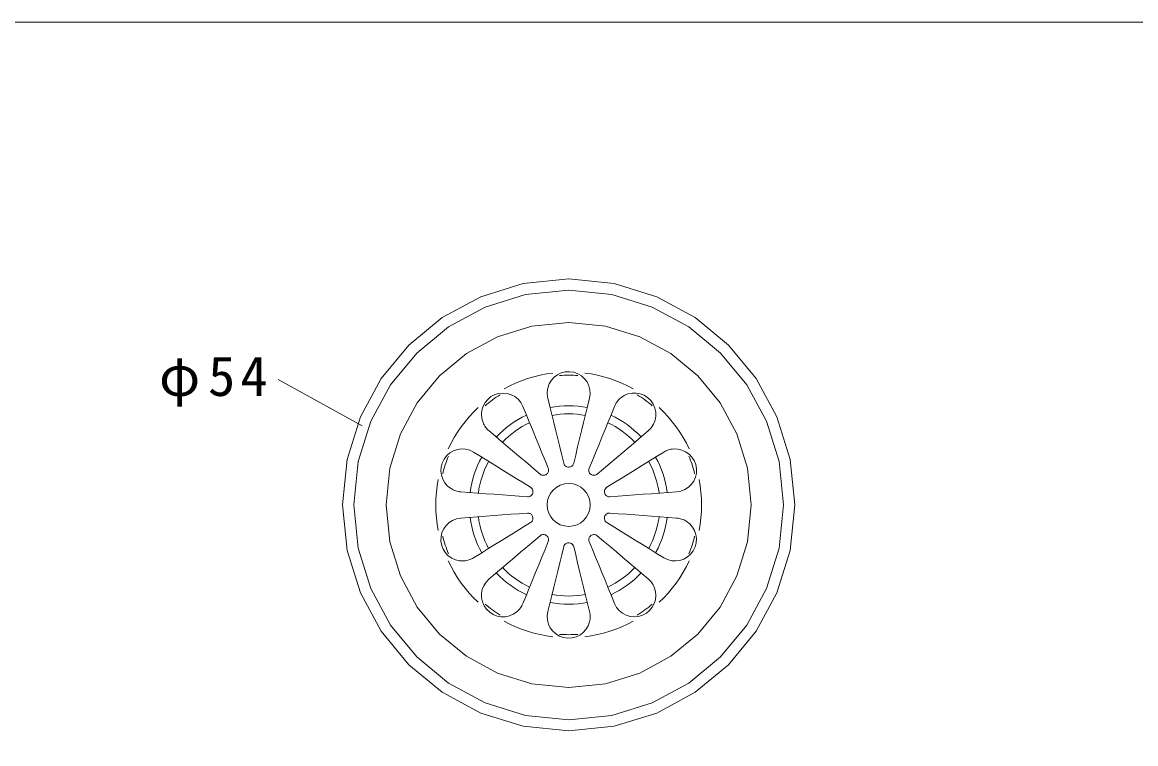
# Model space of a CAD drawing. Units: millimetres, scale not verified. Extents: x -278 to 270, y -189 to 198.
# Drawn here: x -114.6 to 49.1, y 92.1 to 198.2 of the extents above; entities that cross this region are included whole.
import ezdxf

# ---------------------------------------------------------------- set-up
doc = ezdxf.new("R2010")
doc.units = ezdxf.units.MM
doc.header["$LTSCALE"] = 2
for name, color, linetype, lineweight in [('0-0_0', 7, 'Continuous', 5), ('0-1_レイヤー_1', 4, 'Continuous', 5), ('F-0', 7, 'Continuous', 5)]:
    doc.layers.add(name, color=color, linetype=linetype, lineweight=lineweight)
doc.styles.add('ＭＳ ゴシック', font='')
doc.styles.get('ＭＳ ゴシック').set_extended_font_data('MS Gothic')

msp = doc.modelspace()

# ---------------------------------------------------------------- linework, layer by layer
at = {"layer": '0-0_0'}
for points in [[(-1.03, 127.248), (-1.705, 133.946), (-3.642, 140.184), (-6.704, 145.828), (-10.762, 150.746), (-15.68, 154.804), (-21.324, 157.868), (-27.562, 159.804), (-34.259, 160.479), (-40.957, 159.804), (-47.195, 157.868), (-52.841, 154.804), (-57.759, 150.746), (-61.817, 145.828), (-64.881, 140.184), (-66.818, 133.946), (-67.493, 127.248), (-66.818, 120.551), (-64.881, 114.313), (-61.817, 108.668), (-57.759, 103.75), (-52.841, 99.692), (-47.195, 96.628), (-40.957, 94.692), (-34.259, 94.017), (-27.562, 94.692), (-21.324, 96.628), (-15.68, 99.692), (-10.762, 103.75), (-6.704, 108.668), (-3.642, 114.313), (-1.705, 120.551)], [(-2.672, 127.248), (-3.314, 133.615), (-5.155, 139.545), (-8.067, 144.91), (-11.923, 149.585), (-16.598, 153.443), (-21.964, 156.355), (-27.893, 158.195), (-34.259, 158.837), (-40.626, 158.195), (-46.556, 156.355), (-51.922, 153.443), (-56.597, 149.585), (-60.454, 144.91), (-63.367, 139.545), (-65.208, 133.615), (-65.849, 127.248), (-65.208, 120.883), (-63.367, 114.953), (-60.454, 109.587), (-56.597, 104.912), (-51.922, 101.055), (-46.556, 98.142), (-40.626, 96.301), (-34.259, 95.66), (-27.893, 96.301), (-21.964, 98.142), (-16.598, 101.055), (-11.923, 104.912), (-8.067, 109.587), (-5.155, 114.953), (-3.314, 120.883)], [(-7.411, 127.248), (-7.956, 132.66), (-9.52, 137.7), (-11.996, 142.261), (-15.274, 146.234), (-19.248, 149.513), (-23.809, 151.989), (-28.848, 153.553), (-34.259, 154.099), (-39.671, 153.553), (-44.712, 151.989), (-49.273, 149.513), (-53.246, 146.234), (-56.525, 142.261), (-59.001, 137.7), (-60.565, 132.66), (-61.11, 127.248), (-60.565, 121.837), (-59.001, 116.797), (-56.525, 112.236), (-53.246, 108.263), (-49.273, 104.984), (-44.712, 102.508), (-39.671, 100.944), (-34.259, 100.398), (-28.848, 100.944), (-23.809, 102.508), (-19.248, 104.984), (-15.274, 108.263), (-11.996, 112.236), (-9.52, 116.797), (-7.956, 121.837)], [(-31.101, 127.248), (-31.165, 127.885), (-31.349, 128.478), (-31.641, 129.015), (-32.026, 129.483), (-32.494, 129.869), (-33.03, 130.16), (-33.623, 130.344), (-34.259, 130.408), (-34.896, 130.344), (-35.49, 130.16), (-36.026, 129.869), (-36.494, 129.483), (-36.879, 129.015), (-37.17, 128.478), (-37.354, 127.885), (-37.419, 127.248), (-37.354, 126.612), (-37.17, 126.019), (-36.879, 125.482), (-36.494, 125.015), (-36.026, 124.629), (-35.49, 124.338), (-34.896, 124.154), (-34.259, 124.089), (-33.623, 124.154), (-33.03, 124.338), (-32.494, 124.629), (-32.026, 125.015), (-31.641, 125.482), (-31.349, 126.019), (-31.165, 126.612)]]:
    msp.add_lwpolyline(points, close=True, dxfattribs=at)
for points in [[(-36.609, 146.641), (-37.547, 146.505), (-38.475, 146.323), (-39.392, 146.097), (-40.297, 145.827), (-41.187, 145.514), (-42.063, 145.157), (-42.921, 144.759), (-43.76, 144.319)], [(-31.192, 142.937), (-31.104, 143.571), (-31.142, 144.191), (-31.297, 144.781), (-31.56, 145.327), (-31.923, 145.813), (-32.375, 146.223), (-32.908, 146.542), (-33.511, 146.756), (-34.145, 146.845), (-34.764, 146.806), (-35.355, 146.651), (-35.901, 146.387), (-36.386, 146.024), (-36.796, 145.572), (-37.116, 145.039), (-37.329, 144.436), (-37.368, 144.251), (-37.397, 144.064), (-37.414, 143.876), (-37.419, 143.687), (-37.414, 143.499), (-37.397, 143.31), (-37.368, 143.123), (-37.329, 142.937)], [(-32.895, 146.279), (-33.236, 146.3), (-33.577, 146.316), (-33.919, 146.325), (-34.26, 146.328), (-34.602, 146.325), (-34.944, 146.316), (-35.284, 146.3), (-35.626, 146.279)], [(-24.762, 144.319), (-25.601, 144.759), (-26.457, 145.158), (-27.332, 145.514), (-28.223, 145.827), (-29.127, 146.097), (-30.045, 146.323), (-30.972, 146.505), (-31.91, 146.641)], [(-41, 141.745), (-41.301, 142.31), (-41.696, 142.789), (-42.169, 143.175), (-42.703, 143.462), (-43.282, 143.641), (-43.889, 143.707), (-44.508, 143.653), (-45.122, 143.471), (-45.687, 143.17), (-46.165, 142.775), (-46.551, 142.301), (-46.837, 141.768), (-47.016, 141.189), (-47.082, 140.582), (-47.027, 139.964), (-46.845, 139.35), (-46.769, 139.177), (-46.682, 139.009), (-46.584, 138.847), (-46.478, 138.691), (-46.363, 138.542), (-46.238, 138.399), (-46.105, 138.264), (-45.964, 138.138)], [(-44.34, 143.447), (-44.63, 143.264), (-44.915, 143.076), (-45.198, 142.883), (-45.476, 142.684), (-45.75, 142.481), (-46.022, 142.272), (-46.288, 142.059), (-46.552, 141.841)], [(-34.998, 133.386), (-35.29, 134.58), (-35.581, 135.774), (-35.873, 136.968), (-36.164, 138.162), (-36.456, 139.355), (-36.747, 140.55), (-37.038, 141.744), (-37.329, 142.937)], [(-31.192, 142.937), (-31.483, 141.744), (-31.776, 140.55), (-32.067, 139.355), (-32.359, 138.162), (-32.65, 136.968), (-32.942, 135.774), (-33.233, 134.58), (-33.524, 133.386)], [(-22.555, 138.138), (-22.11, 138.599), (-21.778, 139.122), (-21.557, 139.691), (-21.45, 140.288), (-21.458, 140.894), (-21.583, 141.491), (-21.827, 142.063), (-22.189, 142.59), (-22.649, 143.034), (-23.173, 143.367), (-23.742, 143.588), (-24.338, 143.696), (-24.944, 143.688), (-25.542, 143.563), (-26.113, 143.32), (-26.64, 142.958), (-26.782, 142.831), (-26.914, 142.696), (-27.039, 142.554), (-27.154, 142.404), (-27.26, 142.248), (-27.357, 142.087), (-27.443, 141.918), (-27.519, 141.745)], [(-21.97, 141.841), (-22.233, 142.059), (-22.5, 142.272), (-22.771, 142.481), (-23.046, 142.684), (-23.324, 142.883), (-23.607, 143.076), (-23.891, 143.264), (-24.181, 143.447)], [(-47.56, 141.557), (-48.239, 140.895), (-48.883, 140.202), (-49.492, 139.48), (-50.065, 138.731), (-50.601, 137.953), (-51.099, 137.151), (-51.558, 136.325), (-51.978, 135.475)], [(-41, 141.745), (-40.535, 140.608), (-40.068, 139.47), (-39.602, 138.333), (-39.137, 137.196), (-38.67, 136.058), (-38.204, 134.921), (-37.739, 133.784), (-37.272, 132.647)], [(-31.523, 141.583), (-32.203, 141.696), (-32.887, 141.778), (-33.572, 141.826), (-34.26, 141.843), (-34.948, 141.826), (-35.634, 141.778), (-36.318, 141.696), (-36.999, 141.583)], [(-31.249, 132.647), (-30.782, 133.784), (-30.316, 134.921), (-29.851, 136.058), (-29.384, 137.196), (-28.917, 138.333), (-28.452, 139.47), (-27.986, 140.608), (-27.519, 141.745)], [(-16.542, 135.475), (-16.962, 136.325), (-17.422, 137.151), (-17.92, 137.953), (-18.457, 138.731), (-19.03, 139.48), (-19.638, 140.202), (-20.284, 140.895), (-20.961, 141.557)], [(-40.471, 140.455), (-41.088, 140.147), (-41.689, 139.81), (-42.273, 139.446), (-42.838, 139.055), (-43.385, 138.638), (-43.911, 138.195), (-44.417, 137.727), (-44.902, 137.236)], [(-40.015, 139.342), (-40.567, 139.064), (-41.104, 138.761), (-41.627, 138.434), (-42.133, 138.083), (-42.623, 137.71), (-43.095, 137.315), (-43.549, 136.897), (-43.984, 136.458)], [(-31.808, 140.416), (-32.418, 140.515), (-33.03, 140.586), (-33.645, 140.628), (-34.26, 140.642), (-34.876, 140.628), (-35.491, 140.586), (-36.104, 140.515), (-36.713, 140.416)], [(-24.538, 136.458), (-24.972, 136.897), (-25.427, 137.315), (-25.899, 137.71), (-26.388, 138.083), (-26.894, 138.434), (-27.417, 138.761), (-27.954, 139.064), (-28.505, 139.342)], [(-23.627, 137.244), (-24.11, 137.735), (-24.615, 138.201), (-25.141, 138.642), (-25.687, 139.058), (-26.251, 139.449), (-26.834, 139.812), (-27.433, 140.148), (-28.05, 140.455)], [(-38.465, 131.781), (-39.402, 132.575), (-40.34, 133.37), (-41.277, 134.165), (-42.215, 134.959), (-43.152, 135.754), (-44.089, 136.549), (-45.027, 137.343), (-45.964, 138.138)], [(-22.555, 138.138), (-23.493, 137.343), (-24.431, 136.549), (-25.369, 135.754), (-26.305, 134.959), (-27.242, 134.165), (-28.18, 133.37), (-29.118, 132.575), (-30.056, 131.781)], [(-48.234, 135.015), (-48.809, 135.295), (-49.41, 135.45), (-50.02, 135.485), (-50.62, 135.402), (-51.194, 135.208), (-51.724, 134.904), (-52.192, 134.496), (-52.582, 133.988), (-52.862, 133.413), (-53.017, 132.812), (-53.051, 132.203), (-52.969, 131.603), (-52.774, 131.029), (-52.471, 130.499), (-52.063, 130.03), (-51.556, 129.641), (-51.391, 129.546), (-51.222, 129.462), (-51.049, 129.388), (-50.871, 129.324), (-50.69, 129.272), (-50.506, 129.229), (-50.319, 129.198), (-50.131, 129.178)], [(-51.937, 134.428), (-52.063, 134.11), (-52.183, 133.79), (-52.297, 133.468), (-52.405, 133.144), (-52.508, 132.818), (-52.605, 132.49), (-52.697, 132.161), (-52.782, 131.83)], [(-47.049, 134.282), (-47.366, 133.669), (-47.654, 133.044), (-47.912, 132.407), (-48.14, 131.758), (-48.337, 131.1), (-48.503, 130.432), (-48.637, 129.757), (-48.739, 129.075)], [(-48.234, 135.015), (-47.188, 134.368), (-46.143, 133.723), (-45.097, 133.077), (-44.052, 132.43), (-43.007, 131.784), (-41.961, 131.138), (-40.915, 130.492), (-39.87, 129.846)], [(-20.287, 135.015), (-21.333, 134.368), (-22.378, 133.723), (-23.424, 133.077), (-24.469, 132.43), (-25.514, 131.784), (-26.56, 131.138), (-27.606, 130.492), (-28.652, 129.846)], [(-19.781, 129.075), (-19.884, 129.757), (-20.019, 130.432), (-20.184, 131.1), (-20.381, 131.758), (-20.609, 132.407), (-20.866, 133.044), (-21.156, 133.669), (-21.474, 134.282)], [(-18.39, 129.178), (-17.76, 129.29), (-17.183, 129.517), (-16.669, 129.848), (-16.231, 130.268), (-15.882, 130.763), (-15.632, 131.32), (-15.492, 131.924), (-15.477, 132.564), (-15.588, 133.194), (-15.816, 133.772), (-16.147, 134.285), (-16.566, 134.722), (-17.062, 135.072), (-17.618, 135.322), (-18.223, 135.462), (-18.862, 135.478), (-19.051, 135.458), (-19.237, 135.428), (-19.422, 135.385), (-19.602, 135.333), (-19.78, 135.269), (-19.954, 135.195), (-20.123, 135.11), (-20.287, 135.015)], [(-15.739, 131.83), (-15.824, 132.161), (-15.915, 132.49), (-16.013, 132.818), (-16.115, 133.144), (-16.224, 133.468), (-16.337, 133.79), (-16.458, 134.11), (-16.583, 134.428)], [(-46.026, 133.65), (-46.308, 133.101), (-46.565, 132.54), (-46.795, 131.968), (-46.999, 131.387), (-47.175, 130.798), (-47.325, 130.2), (-47.447, 129.596), (-47.541, 128.985)], [(-38.465, 131.781), (-38.338, 131.694), (-38.201, 131.636), (-38.057, 131.606), (-37.911, 131.604), (-37.768, 131.629), (-37.631, 131.683), (-37.506, 131.763), (-37.396, 131.869), (-37.333, 131.954), (-37.284, 132.045), (-37.248, 132.141), (-37.225, 132.241), (-37.216, 132.343), (-37.22, 132.445), (-37.239, 132.547), (-37.272, 132.647)], [(-34.998, 133.386), (-34.947, 133.241), (-34.869, 133.113), (-34.771, 133.005), (-34.653, 132.919), (-34.523, 132.855), (-34.381, 132.818), (-34.232, 132.809), (-34.081, 132.83), (-33.98, 132.862), (-33.887, 132.906), (-33.801, 132.963), (-33.724, 133.03), (-33.657, 133.107), (-33.6, 133.193), (-33.556, 133.286), (-33.524, 133.386)], [(-31.249, 132.647), (-31.293, 132.499), (-31.307, 132.351), (-31.29, 132.206), (-31.247, 132.067), (-31.177, 131.938), (-31.086, 131.825), (-30.971, 131.73), (-30.836, 131.658), (-30.736, 131.624), (-30.635, 131.606), (-30.531, 131.602), (-30.429, 131.61), (-30.329, 131.633), (-30.233, 131.67), (-30.141, 131.719), (-30.056, 131.781)], [(-20.979, 128.985), (-21.073, 129.596), (-21.195, 130.2), (-21.345, 130.798), (-21.522, 131.387), (-21.725, 131.968), (-21.956, 132.54), (-22.212, 133.101), (-22.494, 133.65)], [(-53.43, 131.007), (-53.59, 130.073), (-53.704, 129.134), (-53.772, 128.192), (-53.795, 127.249), (-53.772, 126.305), (-53.704, 125.363), (-53.59, 124.424), (-53.43, 123.49)], [(-15.091, 123.49), (-14.932, 124.424), (-14.817, 125.363), (-14.749, 126.305), (-14.725, 127.249), (-14.749, 128.192), (-14.817, 129.134), (-14.932, 130.073), (-15.091, 131.007)], [(-40.326, 128.445), (-40.172, 128.449), (-40.027, 128.482), (-39.894, 128.543), (-39.775, 128.626), (-39.674, 128.731), (-39.595, 128.855), (-39.54, 128.993), (-39.514, 129.144), (-39.513, 129.249), (-39.527, 129.352), (-39.554, 129.451), (-39.594, 129.545), (-39.647, 129.632), (-39.71, 129.713), (-39.785, 129.784), (-39.87, 129.846)], [(-28.652, 129.846), (-28.773, 129.752), (-28.87, 129.64), (-28.943, 129.512), (-28.99, 129.375), (-29.01, 129.231), (-29.001, 129.085), (-28.964, 128.941), (-28.897, 128.802), (-28.836, 128.717), (-28.764, 128.642), (-28.684, 128.578), (-28.597, 128.525), (-28.502, 128.485), (-28.404, 128.458), (-28.301, 128.444), (-28.196, 128.445)], [(-40.326, 128.445), (-41.552, 128.536), (-42.777, 128.628), (-44.003, 128.72), (-45.229, 128.811), (-46.454, 128.903), (-47.68, 128.994), (-48.906, 129.086), (-50.131, 129.178)], [(-28.196, 128.445), (-26.97, 128.536), (-25.744, 128.628), (-24.518, 128.72), (-23.293, 128.811), (-22.068, 128.903), (-20.842, 128.994), (-19.616, 129.086), (-18.39, 129.178)], [(-50.131, 125.319), (-48.906, 125.411), (-47.68, 125.503), (-46.454, 125.594), (-45.229, 125.686), (-44.003, 125.777), (-42.777, 125.869), (-41.552, 125.96), (-40.326, 126.052)], [(-39.87, 124.651), (-39.748, 124.745), (-39.65, 124.857), (-39.578, 124.984), (-39.531, 125.122), (-39.511, 125.266), (-39.52, 125.412), (-39.557, 125.556), (-39.625, 125.695), (-39.686, 125.78), (-39.757, 125.855), (-39.837, 125.919), (-39.925, 125.972), (-40.019, 126.012), (-40.118, 126.039), (-40.221, 126.052), (-40.326, 126.052)], [(-28.196, 126.052), (-28.35, 126.048), (-28.495, 126.015), (-28.628, 125.955), (-28.748, 125.871), (-28.848, 125.766), (-28.927, 125.643), (-28.981, 125.504), (-29.008, 125.352), (-29.008, 125.247), (-28.994, 125.145), (-28.968, 125.046), (-28.927, 124.952), (-28.875, 124.864), (-28.811, 124.784), (-28.736, 124.713), (-28.652, 124.651)], [(-18.39, 125.319), (-19.616, 125.411), (-20.842, 125.503), (-22.068, 125.594), (-23.293, 125.686), (-24.518, 125.777), (-25.744, 125.869), (-26.97, 125.96), (-28.196, 126.052)], [(-50.131, 125.319), (-50.761, 125.207), (-51.338, 124.979), (-51.851, 124.649), (-52.289, 124.229), (-52.639, 123.734), (-52.889, 123.177), (-53.028, 122.573), (-53.045, 121.933), (-52.933, 121.302), (-52.706, 120.725), (-52.375, 120.211), (-51.956, 119.774), (-51.461, 119.425), (-50.904, 119.174), (-50.299, 119.035), (-49.659, 119.018), (-49.47, 119.038), (-49.284, 119.069), (-49.1, 119.112), (-48.919, 119.164), (-48.741, 119.228), (-48.567, 119.302), (-48.398, 119.387), (-48.234, 119.482)], [(-48.739, 125.423), (-48.637, 124.74), (-48.503, 124.065), (-48.337, 123.397), (-48.14, 122.738), (-47.912, 122.09), (-47.654, 121.453), (-47.366, 120.827), (-47.049, 120.215)], [(-39.87, 124.651), (-40.915, 124.005), (-41.961, 123.359), (-43.007, 122.713), (-44.052, 122.067), (-45.097, 121.42), (-46.143, 120.774), (-47.188, 120.128), (-48.234, 119.482)], [(-47.541, 125.513), (-47.447, 124.902), (-47.325, 124.298), (-47.175, 123.7), (-46.999, 123.11), (-46.795, 122.528), (-46.565, 121.957), (-46.308, 121.396), (-46.026, 120.847)], [(-20.287, 119.482), (-21.333, 120.128), (-22.378, 120.774), (-23.424, 121.42), (-24.469, 122.067), (-25.514, 122.713), (-26.56, 123.359), (-27.606, 124.005), (-28.652, 124.651)], [(-22.494, 120.847), (-22.212, 121.396), (-21.956, 121.957), (-21.725, 122.528), (-21.522, 123.11), (-21.345, 123.7), (-21.195, 124.298), (-21.073, 124.902), (-20.979, 125.513)], [(-21.428, 120.297), (-21.119, 120.9), (-20.839, 121.517), (-20.587, 122.144), (-20.366, 122.783), (-20.174, 123.431), (-20.013, 124.088), (-19.882, 124.752), (-19.781, 125.423)], [(-20.287, 119.482), (-19.711, 119.201), (-19.11, 119.046), (-18.5, 119.012), (-17.901, 119.094), (-17.327, 119.289), (-16.796, 119.592), (-16.329, 120), (-15.939, 120.508), (-15.659, 121.084), (-15.503, 121.685), (-15.47, 122.294), (-15.552, 122.895), (-15.747, 123.469), (-16.05, 123.998), (-16.458, 124.466), (-16.965, 124.855), (-17.129, 124.95), (-17.299, 125.035), (-17.472, 125.109), (-17.651, 125.173), (-17.831, 125.226), (-18.015, 125.268), (-18.201, 125.299), (-18.39, 125.319)], [(-37.272, 121.85), (-37.229, 121.997), (-37.216, 122.145), (-37.232, 122.291), (-37.275, 122.43), (-37.344, 122.558), (-37.436, 122.671), (-37.551, 122.766), (-37.686, 122.839), (-37.785, 122.871), (-37.888, 122.89), (-37.99, 122.895), (-38.093, 122.886), (-38.192, 122.863), (-38.289, 122.827), (-38.38, 122.778), (-38.465, 122.716)], [(-30.056, 122.716), (-30.184, 122.803), (-30.32, 122.861), (-30.463, 122.891), (-30.609, 122.893), (-30.753, 122.867), (-30.889, 122.814), (-31.014, 122.734), (-31.126, 122.627), (-31.188, 122.543), (-31.238, 122.452), (-31.273, 122.356), (-31.296, 122.256), (-31.305, 122.154), (-31.3, 122.052), (-31.281, 121.949), (-31.249, 121.85)], [(-52.782, 122.667), (-52.697, 122.336), (-52.605, 122.006), (-52.508, 121.679), (-52.405, 121.353), (-52.297, 121.029), (-52.183, 120.707), (-52.063, 120.387), (-51.937, 120.069)], [(-45.964, 116.359), (-45.027, 117.154), (-44.089, 117.949), (-43.152, 118.743), (-42.215, 119.538), (-41.277, 120.332), (-40.34, 121.127), (-39.402, 121.922), (-38.465, 122.716)], [(-37.272, 121.85), (-37.739, 120.713), (-38.204, 119.576), (-38.67, 118.438), (-39.137, 117.301), (-39.602, 116.164), (-40.068, 115.026), (-40.535, 113.889), (-41, 112.752)], [(-33.524, 121.111), (-33.576, 121.255), (-33.653, 121.383), (-33.751, 121.492), (-33.867, 121.579), (-33.998, 121.642), (-34.14, 121.679), (-34.288, 121.688), (-34.44, 121.667), (-34.541, 121.635), (-34.633, 121.59), (-34.719, 121.534), (-34.796, 121.467), (-34.864, 121.39), (-34.921, 121.304), (-34.967, 121.211), (-34.998, 121.111)], [(-27.519, 112.752), (-27.986, 113.889), (-28.452, 115.026), (-28.917, 116.164), (-29.384, 117.301), (-29.851, 118.438), (-30.316, 119.576), (-30.782, 120.713), (-31.249, 121.85)], [(-30.056, 122.716), (-29.118, 121.922), (-28.18, 121.127), (-27.242, 120.332), (-26.305, 119.538), (-25.369, 118.743), (-24.431, 117.949), (-23.493, 117.154), (-22.555, 116.359)], [(-16.583, 120.069), (-16.458, 120.387), (-16.337, 120.707), (-16.224, 121.029), (-16.115, 121.353), (-16.013, 121.679), (-15.915, 122.006), (-15.824, 122.336), (-15.739, 122.667)], [(-34.998, 121.111), (-35.29, 119.917), (-35.581, 118.722), (-35.873, 117.529), (-36.164, 116.335), (-36.456, 115.14), (-36.747, 113.947), (-37.038, 112.752), (-37.329, 111.558)], [(-33.524, 121.111), (-33.233, 119.917), (-32.942, 118.722), (-32.65, 117.529), (-32.359, 116.335), (-32.067, 115.14), (-31.776, 113.947), (-31.483, 112.752), (-31.192, 111.558)], [(-51.978, 119.022), (-51.558, 118.173), (-51.099, 117.346), (-50.601, 116.543), (-50.065, 115.766), (-49.492, 115.016), (-48.883, 114.294), (-48.239, 113.602), (-47.56, 112.94)], [(-43.984, 118.038), (-43.549, 117.599), (-43.095, 117.182), (-42.623, 116.786), (-42.133, 116.413), (-41.627, 116.063), (-41.104, 115.735), (-40.567, 115.432), (-40.015, 115.154)], [(-28.505, 115.154), (-27.954, 115.432), (-27.417, 115.735), (-26.894, 116.063), (-26.388, 116.413), (-25.899, 116.786), (-25.427, 117.182), (-24.972, 117.599), (-24.538, 118.038)], [(-20.961, 112.94), (-20.284, 113.602), (-19.638, 114.294), (-19.03, 115.016), (-18.457, 115.766), (-17.92, 116.543), (-17.422, 117.346), (-16.962, 118.173), (-16.542, 119.022)], [(-45.964, 116.359), (-46.409, 115.899), (-46.742, 115.375), (-46.963, 114.806), (-47.071, 114.209), (-47.063, 113.603), (-46.938, 113.005), (-46.695, 112.434), (-46.333, 111.907), (-45.872, 111.463), (-45.348, 111.129), (-44.779, 110.908), (-44.183, 110.801), (-43.577, 110.809), (-42.979, 110.934), (-42.408, 111.177), (-41.881, 111.539), (-41.74, 111.666), (-41.607, 111.801), (-41.483, 111.943), (-41.367, 112.093), (-41.26, 112.249), (-41.164, 112.411), (-41.077, 112.579), (-41, 112.752)], [(-44.902, 117.261), (-44.417, 116.769), (-43.911, 116.302), (-43.385, 115.859), (-42.838, 115.442), (-42.273, 115.051), (-41.689, 114.686), (-41.088, 114.35), (-40.471, 114.042)], [(-28.05, 114.042), (-27.432, 114.35), (-26.831, 114.686), (-26.247, 115.051), (-25.681, 115.442), (-25.134, 115.859), (-24.608, 116.302), (-24.102, 116.769), (-23.619, 117.261)], [(-27.519, 112.752), (-27.219, 112.187), (-26.825, 111.708), (-26.351, 111.322), (-25.818, 111.036), (-25.239, 110.856), (-24.632, 110.79), (-24.013, 110.845), (-23.4, 111.027), (-22.835, 111.327), (-22.356, 111.722), (-21.971, 112.195), (-21.684, 112.729), (-21.504, 113.308), (-21.438, 113.915), (-21.493, 114.533), (-21.674, 115.146), (-21.751, 115.32), (-21.839, 115.488), (-21.936, 115.65), (-22.042, 115.806), (-22.158, 115.955), (-22.282, 116.097), (-22.414, 116.232), (-22.555, 116.359)], [(-36.713, 114.081), (-36.104, 113.982), (-35.491, 113.911), (-34.876, 113.869), (-34.26, 113.855), (-33.645, 113.869), (-33.03, 113.911), (-32.418, 113.982), (-31.808, 114.081)], [(-46.552, 112.656), (-46.288, 112.438), (-46.022, 112.225), (-45.75, 112.017), (-45.476, 111.813), (-45.198, 111.615), (-44.915, 111.421), (-44.63, 111.233), (-44.34, 111.05)], [(-37.329, 111.558), (-37.418, 110.925), (-37.38, 110.305), (-37.224, 109.715), (-36.96, 109.169), (-36.597, 108.684), (-36.146, 108.274), (-35.614, 107.955), (-35.011, 107.742), (-34.378, 107.653), (-33.757, 107.691), (-33.166, 107.846), (-32.62, 108.11), (-32.135, 108.473), (-31.724, 108.925), (-31.405, 109.457), (-31.192, 110.06), (-31.153, 110.246), (-31.124, 110.433), (-31.107, 110.621), (-31.101, 110.81), (-31.107, 110.998), (-31.124, 111.186), (-31.153, 111.373), (-31.192, 111.558)], [(-36.999, 112.914), (-36.318, 112.8), (-35.634, 112.719), (-34.948, 112.67), (-34.26, 112.654), (-33.572, 112.67), (-32.887, 112.719), (-32.203, 112.8), (-31.523, 112.914)], [(-24.181, 111.05), (-23.891, 111.233), (-23.607, 111.421), (-23.324, 111.615), (-23.046, 111.813), (-22.771, 112.017), (-22.5, 112.225), (-22.233, 112.438), (-21.97, 112.656)], [(-43.76, 110.178), (-42.921, 109.738), (-42.063, 109.339), (-41.187, 108.983), (-40.297, 108.67), (-39.392, 108.4), (-38.475, 108.174), (-37.547, 107.992), (-36.609, 107.856)], [(-31.91, 107.856), (-30.972, 107.992), (-30.045, 108.174), (-29.127, 108.4), (-28.223, 108.67), (-27.332, 108.983), (-26.457, 109.339), (-25.601, 109.738), (-24.762, 110.178)], [(-35.626, 108.217), (-35.284, 108.196), (-34.944, 108.181), (-34.602, 108.172), (-34.26, 108.169), (-33.919, 108.172), (-33.577, 108.181), (-33.236, 108.196), (-32.895, 108.217)]]:
    msp.add_lwpolyline(points, dxfattribs=at)
at = {"layer": '0-1_レイヤー_1', "color": 7}
msp.add_line((-76.991, 145.68), (-64.615, 138.869), dxfattribs=at)
at = {"layer": 'F-0'}
msp.add_lwpolyline([(-278.3, 198.229), (270.033, 198.229), (270.033, -189.482), (-278.3, -189.482)], close=True, dxfattribs=at)

# ---------------------------------------------------------------- texts
at = {"layer": '0-0_0', "insert": (-94.491, 141.68), "char_height": 5.865, "attachment_point": 7, "style": 'ＭＳ ゴシック'}
msp.add_mtext('\\T1.19;φ54', dxfattribs=at)

doc.saveas('drawing.dxf')
